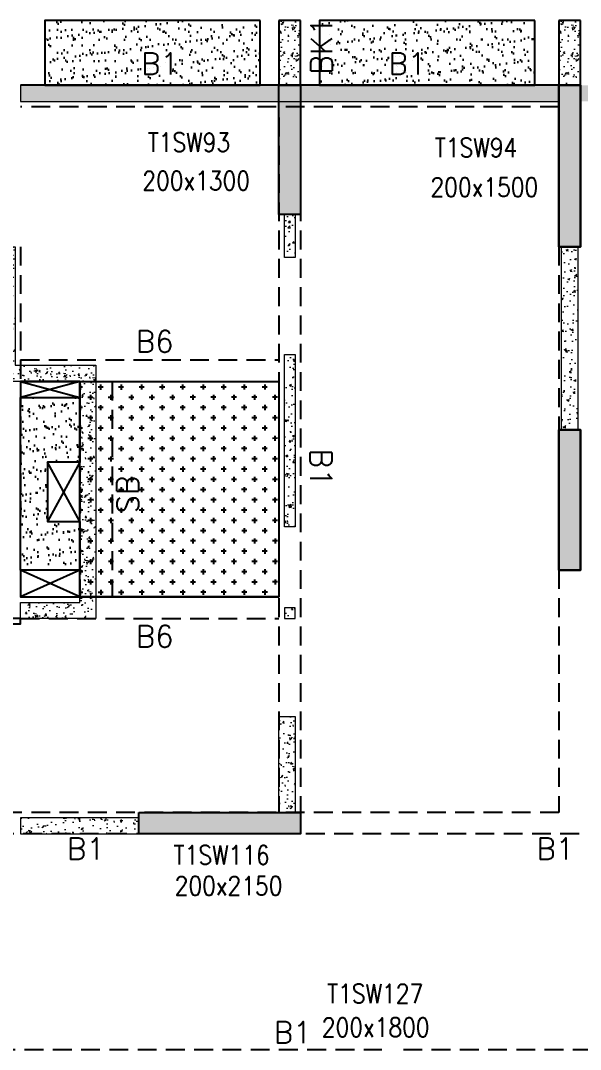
# Model space of a CAD drawing. Header units: millimetres. Extents: x 1078357 to 2594950, y -4969473 to -4636555.
# Drawn here: x 2127785 to 2132985, y -4665859 to -4656309 of the extents above; entities that cross this region are included whole.
import ezdxf

# ---------------------------------------------------------------- set-up
doc = ezdxf.new("R2010")
doc.units = ezdxf.units.MM
for name, pattern in [('CONTINOUS', [0]), ('HIDDEN', [0.375, 0.25, -0.125]), ('New Retail block$0$CONTINOUS', [0])]:
    doc.linetypes.add(name, pattern=pattern)
for name, color, linetype, lineweight in [('A-_ANOTDIMA_D-', 6, 'Continuous', 13), ('COL. NO.', 30, 'Continuous', 25), ('COL. SIZE', 7, 'Continuous', 25), ('HATCH', 8, 'Continuous', 30), ('S-NON STR RCC WALL', 8, 'Continuous', 0)]:
    doc.layers.add(name, color=color, linetype=linetype, lineweight=lineweight)
for name, color, linetype in [('B-200x325', 201, 'HIDDEN'), ('B-200x650', 241, 'HIDDEN'), ('B-300xSLAB THK.', 151, 'Continuous'), ('BK1-200x650', 241, 'HIDDEN'), ('DROP SLAB', 8, 'Continuous'), ('S-COLUMN_SHEAR WALL', 1, 'Continuous'), ('S-PROJECTION', 54, 'New Retail block$0$CONTINOUS'), ('SLAB FOLD', 8, 'Continuous')]:
    doc.layers.add(name, color=color, linetype=linetype)
doc.styles.add('ROMANS', font='romans.shx', dxfattribs={"width": 0.85})
pattern_1 = [(37.4701541, (-856948.2, 9330660.76), (-4.7236114, 146.8264517), [0, -115.824, 0, -129.54, 0, -123.825]), (7.4701541, (-856948.2, 9330660.76), (134.9689868, 214.9772528), [0, -62.484, 0, -104.394, 0, -40.005]), (327.4701541, (-857041.93, 9330660.81), (237.2979035, 0.3075449), [0, -38.1, 0, -137.16, 0, -179.07]), (317.4701541, (-857041.93, 9330660.81), (229.1017424, 66.759465), [0, -19.05, 0, -89.916, 0, -102.87])]

# ---------------------------------------------------------------- blocks, each defined once
blk = doc.blocks.new('G$CD63B60BD')
at = {"layer": 'COL. NO.', "linetype": 'Continuous', "style": 'ROMANS', "width": 0.85}
for s, p in [('T1SW93', (80056.1, 15282.2, -320.4)), ('T1SW94', (82722.7, 15233.7, -320.4)), ('T1SW116', (80296.7, 8666.8, -320.4)), ('T1SW127', (81722.8, 7380.9, -320.4))]:
    blk.add_text(s, height=175, dxfattribs=at).set_placement(p)
at = {"layer": 'COL. SIZE', "linetype": 'Continuous', "style": 'ROMANS', "width": 0.85}
for s, p in [('200x1300', (80005.6, 14926, -320.4)), ('200x1500', (82682.7, 14866.2, -320.4)), ('200x2150', (80306.5, 8381.1, -320.4)), ('200x1800', (81673.6, 7067.5, -320.4))]:
    blk.add_text(s, height=175, dxfattribs=at).set_placement(p)

msp = doc.modelspace()

# ---------------------------------------------------------------- hatches: boundary and pattern name
at = {"layer": 'DROP SLAB'}
h = msp.add_hatch(dxfattribs=at)
h.set_pattern_fill('CROSS', color=8, scale=15, angle=0.03079)
h.set_pattern_definition([(180.03079016, (-2312731.52, 14064816.13), (-95.1987999, -95.3011726), [47.625, -142.875]), (270.03079016, (-2312755.34, 14064839.93), (95.3011726, -95.1987999), [47.625, -142.875])])
h.paths.add_polyline_path([(2128335.1, -4659659.7), (2130184.9, -4659659.7), (2130184.9, -4661659.5), (2128335.1, -4661659.5)])
at = {"layer": 'HATCH'}
h = msp.add_hatch(dxfattribs=at)
h.set_pattern_fill('AR-SAND', color=8, scale=3, angle=179.97015)
h.set_pattern_definition(pattern_1)
h.paths.add_polyline_path([(2130010.3, -4656309.5), (2128010.3, -4656309.5), (2128010.3, -4656909.5), (2130010.3, -4656909.5)])
h = msp.add_hatch(dxfattribs=at)
h.set_pattern_fill('AR-SAND', color=8, scale=3, angle=179.97015)
h.set_pattern_definition(pattern_1)
h.paths.add_polyline_path([(2132560.3, -4656309.5), (2130560.3, -4656309.5), (2130560.3, -4656909.5), (2132560.3, -4656909.5)])
h = msp.add_hatch(dxfattribs=at)
h.set_pattern_fill('AR-SAND', color=8, scale=3, angle=179.97015)
h.set_pattern_definition([(37.47015413, (-2907097.9, 18698699.08), (-4.72361136, 146.8264517), [0, -115.824, 0, -129.54, 0, -123.825]), (7.4701541, (-2907097.9, 18698699.08), (134.9689868, 214.9772528), [0, -62.484, 0, -104.394, 0, -40.005]), (327.4701541, (-2907191.62, 18698699.13), (237.2979035, 0.3075449), [0, -38.1, 0, -137.16, 0, -179.07]), (317.4701541, (-2907191.62, 18698699.13), (229.1017424, 66.759465), [0, -19.05, 0, -89.916, 0, -102.87])])
h.paths.add_polyline_path([(2127785.1, -4659809.5), (2128335.1, -4659809.5), (2128335.1, -4660409.6), (2128035.1, -4660409.6), (2128035.1, -4660959.5), (2128335.1, -4660959.5), (2128335.1, -4661409.5), (2127785.1, -4661409.5)])
at = {"layer": 'S-COLUMN_SHEAR WALL', "lineweight": 25}
h = msp.add_hatch(color=1, dxfattribs=at)
h.dxf.hatch_style = 1
h.paths.add_polyline_path([(2130184.9, -4658109.6), (2130384.9, -4658109.6), (2130384.9, -4656909.5), (2130184.9, -4656909.5)])
at = {"layer": 'S-COLUMN_SHEAR WALL', "lineweight": 25, "extrusion": (-1.00316e-06, 2.11765e-11, 1)}
h = msp.add_hatch(color=1, dxfattribs=at)
h.dxf.hatch_style = 1
h.paths.add_polyline_path([(2132784.9, -4656909.6), (2132984.9, -4656909.6), (2132984.9, -4658409.5), (2132784.9, -4658409.5)])
at = {"layer": 'S-COLUMN_SHEAR WALL', "lineweight": 25, "extrusion": (1.00316e-06, 1.91639e-11, 1)}
h = msp.add_hatch(color=1, dxfattribs=at)
h.dxf.hatch_style = 1
h.paths.add_polyline_path([(2132984.9, -4656909.6), (2132784.9, -4656909.6), (2132784.9, -4658409.5), (2132984.9, -4658409.5)])
at = {"layer": 'S-COLUMN_SHEAR WALL', "lineweight": 25, "extrusion": (-1.00316e-06, 2.11765e-11, 1)}
h = msp.add_hatch(color=1, dxfattribs=at)
h.dxf.hatch_style = 1
h.paths.add_polyline_path([(2132784.9, -4661409.5), (2132984.9, -4661409.5), (2132984.9, -4660109.5), (2132784.9, -4660109.5)])
at = {"layer": 'S-COLUMN_SHEAR WALL', "lineweight": 25, "extrusion": (1.00316e-06, 1.91639e-11, 1)}
h = msp.add_hatch(color=1, dxfattribs=at)
h.dxf.hatch_style = 1
h.paths.add_polyline_path([(2132984.9, -4661409.5), (2132784.9, -4661409.5), (2132784.9, -4660109.5), (2132984.9, -4660109.5)])
at = {"layer": 'S-COLUMN_SHEAR WALL', "lineweight": 25}
h = msp.add_hatch(color=1, dxfattribs=at)
h.dxf.hatch_style = 1
h.paths.add_polyline_path([(2128884.9, -4663659.5), (2130384.9, -4663659.5), (2130384.9, -4663859.5), (2128884.9, -4663859.5)])
at = {"layer": 'S-NON STR RCC WALL'}
h = msp.add_hatch(dxfattribs=at)
h.set_pattern_fill('AR-CONC', color=256, angle=180)
h.set_pattern_definition([(50, (-6403659.82, 32898778.73), (182.184669, -15.93908554), [19.05, -209.55]), (355, (-6403659.82, 32898778.73), (-35.2434214, 191.0568452), [15.24, -167.6405842]), (100.4514447, (-6403644.64, 32898777.4), (146.9412471, 175.1177519), [16.1900088, -178.0902446]), (46.1842, (-6403659.82, 32898829.53), (271.0790409, -42.0423279), [28.575, -314.325]), (96.6355576, (-6403637.23, 32898826.03), (237.404134, 247.4261246), [24.2850231, -267.1356082]), (351.1841512, (-6403659.82, 32898829.53), (237.404134, 247.4261246), [22.859967, -251.459732]), (21, (-6403634.42, 32898816.83), (151.61439127, -102.2651982), [19.05, -209.55]), (326, (-6403634.42, 32898816.83), (61.80202835, 184.1879661), [15.24, -167.64]), (71.451445, (-6403621.79, 32898808.31), (213.4164193, 81.9227689), [16.1900088, -178.0899376]), (37.5, (-6403659.825, 32898778.73), (3.08860325, 84.55503887), [0, -165.608, 0, -170.18, 0, -168.275]), (7.5, (-6403659.825, 32898778.73), (66.8196625, 100.18057482), [0, -97.028, 0, -161.798, 0, -64.135]), (327.5, (-6403716.47, 32898778.73), (135.59059517, -5.72874399), [0, -63.5, 0, -198.12, 0, -262.89]), (317.5, (-6403741.87, 32898778.73), (148.1291814, 25.42649103), [0, -82.55, 0, -131.572, 0, -186.69])])
h.paths.add_polyline_path([(2130384.9, -4656909.5), (2130384.9, -4656309.5), (2130185, -4656309.5), (2130185, -4656909.5), (2130384.9, -4656909.5)], is_closed=False)
h = msp.add_hatch(dxfattribs=at)
h.set_pattern_fill('AR-CONC', color=256, angle=180)
h.set_pattern_definition([(50, (-6401059.85, 32898778.74), (182.184669, -15.93908554), [19.05, -209.55]), (355, (-6401059.85, 32898778.74), (-35.2434214, 191.0568452), [15.24, -167.6405842]), (100.4514447, (-6401044.66, 32898777.41), (146.9412471, 175.1177519), [16.1900088, -178.0902446]), (46.1842, (-6401059.85, 32898829.54), (271.0790409, -42.0423279), [28.575, -314.325]), (96.6355576, (-6401037.26, 32898826.03), (237.404134, 247.4261246), [24.2850231, -267.1356082]), (351.1841512, (-6401059.85, 32898829.54), (237.404134, 247.4261246), [22.859967, -251.459732]), (21, (-6401034.45, 32898816.84), (151.61439127, -102.2651982), [19.05, -209.55]), (326, (-6401034.45, 32898816.84), (61.80202835, 184.1879661), [15.24, -167.64]), (71.451445, (-6401021.81, 32898808.32), (213.4164193, 81.9227689), [16.1900088, -178.0899376]), (37.5, (-6401059.845, 32898778.74), (3.08860325, 84.55503887), [0, -165.608, 0, -170.18, 0, -168.275]), (7.5, (-6401059.845, 32898778.74), (66.8196625, 100.18057482), [0, -97.028, 0, -161.798, 0, -64.135]), (327.5, (-6401116.49, 32898778.74), (135.59059517, -5.72874399), [0, -63.5, 0, -198.12, 0, -262.89]), (317.5, (-6401141.89, 32898778.74), (148.1291814, 25.42649103), [0, -82.55, 0, -131.572, 0, -186.69])])
h.paths.add_polyline_path([(2132984.9, -4656909.5), (2132984.9, -4656309.5), (2132784.9, -4656309.5), (2132784.9, -4656909.5), (2132984.9, -4656909.5)], is_closed=False)
h = msp.add_hatch(dxfattribs=at)
h.set_pattern_fill('AR-CONC', color=256)
h.set_pattern_definition([(50, (-3193260.84, 18476358.49), (182.184669, -15.9390855), [19.05, -209.55]), (355, (-3193260.84, 18476358.5), (-35.2434214, 191.0568452), [15.24, -167.6405842]), (100.4514447, (-3193245.65, 18476357.16), (146.9412471, 175.1177519), [16.1900088, -178.0902446]), (46.1842, (-3193260.84, 18476409.3), (271.0790409, -42.042328), [28.575, -314.325]), (96.6355576, (-3193238.25, 18476405.8), (237.404134, 247.4261246), [24.285023, -267.135608]), (351.1841512, (-3193260.84, 18476409.3), (237.404134, 247.4261246), [22.859967, -251.459732]), (21, (-3193235.44, 18476396.59), (151.6143913, -102.2651982), [19.05, -209.55]), (326, (-3193235.44, 18476396.6), (61.8020283, 184.1879661), [15.24, -167.64]), (71.451445, (-3193222.8, 18476388.07), (213.4164193, 81.9227689), [16.1900088, -178.0899376]), (37.5, (-3193260.836, 18476358.49), (3.08860325, 84.55503887), [0, -165.608, 0, -170.18, 0, -168.275]), (7.5, (-3193260.84, 18476358.49), (66.8196625, 100.18057482), [0, -97.028, 0, -161.798, 0, -64.135]), (327.5, (-3193317.48, 18476358.49), (135.59059517, -5.728744), [0, -63.5, 0, -198.12, 0, -262.89]), (317.5, (-3193342.88, 18476358.49), (148.1291814, 25.42649103), [0, -82.55, 0, -131.572, 0, -186.69])])
h.paths.add_polyline_path([(2128110.3, -4656909.5), (2127785.3, -4656909.5), (2127785.3, -4657059.5), (2128110.3, -4657059.5)])
h.paths.add_polyline_path([(2129910.3, -4656909.5), (2128110.3, -4656909.5), (2128110.3, -4657059.5), (2129910.3, -4657059.5)])
h.paths.add_polyline_path([(2135860.3, -4656909.6), (2135110.3, -4656909.6), (2135110.3, -4657059.5), (2135860.3, -4657059.5)])
h.paths.add_polyline_path([(2135110.3, -4656909.5), (2133310.3, -4656909.5), (2133310.3, -4657059.5), (2135110.3, -4657059.5)])
h.paths.add_polyline_path([(2130660.3, -4656909.5), (2129910.3, -4656909.5), (2129910.3, -4657059.5), (2130660.3, -4657059.5)])
h.paths.add_polyline_path([(2132460.3, -4656909.5), (2130660.3, -4656909.5), (2130660.3, -4657059.5), (2132460.3, -4657059.5)])
h.paths.add_polyline_path([(2137982.4, -4656909.5), (2137660.3, -4656909.5), (2137660.3, -4657059.5), (2137982.4, -4657059.5)])
h.paths.add_polyline_path([(2133310.3, -4656909.5), (2132985.3, -4656909.5), (2132985.3, -4657059.5), (2133310.3, -4657059.5)])
h.paths.add_polyline_path([(2132785.3, -4656909.5), (2132460.3, -4656909.5), (2132460.3, -4657059.5), (2132785.3, -4657059.5)])
h.paths.add_polyline_path([(2137660.3, -4656909.5), (2135860.3, -4656909.5), (2135860.3, -4657059.5), (2137660.3, -4657059.5)])
h = msp.add_hatch(dxfattribs=at)
h.set_pattern_fill('AR-CONC', color=256, angle=180)
h.set_pattern_definition([(50, (2130298.18, -4843902.48), (182.18467, -15.93909), [19.05, -209.55]), (355, (2130298.18, -4843902.48), (-35.24342, 191.05685), [15.24, -167.64058]), (100.45144, (2130313.37, -4843903.81), (146.94125, 175.11775), [16.19, -178.09024]), (46.1842, (2130298.18, -4843851.68), (271.07904, -42.04233), [28.575, -314.325]), (96.63556, (2130320.77, -4843855.19), (237.40413, 247.42612), [24.28502, -267.1356]), (351.18415, (2130298.18, -4843851.68), (237.40413, 247.42612), [22.85997, -251.45973]), (21, (2130323.58, -4843864.38), (151.61439, -102.2652), [19.05, -209.55]), (326, (2130323.58, -4843864.38), (61.80203, 184.18797), [15.24, -167.64]), (71.45144, (2130336.22, -4843872.9), (213.41642, 81.92277), [16.19, -178.08994]), (37.5, (2130298.185, -4843902.48), (3.088603, 84.55504), [0, -165.608, 0, -170.18, 0, -168.275]), (7.5, (2130298.185, -4843902.48), (66.819663, 100.180575), [0, -97.028, 0, -161.798, 0, -64.135]), (327.5, (2130241.54, -4843902.48), (135.590595, -5.728744), [0, -63.5, 0, -198.12, 0, -262.89]), (317.5, (2130216.14, -4843902.48), (148.12918, 25.42649), [0, -82.55, 0, -131.572, 0, -186.69])])
h.paths.add_polyline_path([(2130235.4, -4658109.5), (2130335.4, -4658109.5), (2130335.3, -4658509.5), (2130235.3, -4658509.5)])
h = msp.add_hatch(dxfattribs=at)
h.set_pattern_fill('AR-CONC', color=256, angle=180)
h.set_pattern_definition([(50, (-4290485.55, 23160377.68), (182.184669, -15.9390855), [19.05, -209.55]), (355, (-4290485.55, 23160377.68), (-35.2434214, 191.0568452), [15.24, -167.6405842]), (100.4514447, (-4290470.37, 23160376.35), (146.9412471, 175.1177519), [16.1900088, -178.0902446]), (46.1842, (-4290485.55, 23160428.48), (271.0790409, -42.042328), [28.575, -314.325]), (96.6355576, (-4290462.96, 23160424.97), (237.404134, 247.4261246), [24.2850231, -267.1356082]), (351.1841512, (-4290485.55, 23160428.48), (237.404134, 247.4261246), [22.859967, -251.459732]), (21, (-4290460.15, 23160415.78), (151.6143913, -102.2651982), [19.05, -209.55]), (326, (-4290460.15, 23160415.78), (61.8020283, 184.1879661), [15.24, -167.64]), (71.451445, (-4290447.52, 23160407.26), (213.4164193, 81.9227689), [16.1900088, -178.0899376]), (37.5, (-4290485.55, 23160377.68), (3.08860325, 84.55503887), [0, -165.608, 0, -170.18, 0, -168.275]), (7.5, (-4290485.55, 23160377.68), (66.8196625, 100.18057482), [0, -97.028, 0, -161.798, 0, -64.135]), (327.5, (-4290542.194, 23160377.68), (135.59059517, -5.728744), [0, -63.5, 0, -198.12, 0, -262.89]), (317.5, (-4290567.59, 23160377.68), (148.1291814, 25.42649103), [0, -82.55, 0, -131.572, 0, -186.69])])
h.paths.add_polyline_path([(2128485.3, -4659509.5), (2128485.3, -4661859.5), (2127785.3, -4661859.5), (2127785.3, -4661709.5), (2128335.3, -4661709.5), (2128335.3, -4659659.5), (2127585.3, -4659659.5), (2127585.3, -4658409.4), (2127735.3, -4658409.4), (2127735.3, -4659509.5)])
at = {"layer": 'S-NON STR RCC WALL', "ltscale": 700}
h = msp.add_hatch(dxfattribs=at)
h.set_pattern_fill('AR-CONC', color=256)
h.set_pattern_definition([(50, (999693.83, -159599.72), (182.184669, -15.9390855), [19.05, -209.55]), (355, (999693.83, -159599.72), (-35.2434214, 191.056845), [15.24, -167.640584]), (100.4514447, (999709.01, -159601.05), (146.941247, 175.117752), [16.190009, -178.0902446]), (46.1842, (999693.83, -159548.92), (271.079041, -42.042328), [28.575, -314.325]), (96.6355576, (999716.42, -159552.42), (237.404134, 247.426125), [24.285023, -267.135608]), (351.184151, (999693.83, -159548.92), (237.404134, 247.426125), [22.859967, -251.459732]), (21, (999719.23, -159561.62), (151.6143913, -102.265198), [19.05, -209.55]), (326, (999719.23, -159561.62), (61.802028, 184.187966), [15.24, -167.64]), (71.451445, (999731.87, -159570.14), (213.416419, 81.922769), [16.190009, -178.0899376]), (37.5, (999693.83, -159599.72), (3.08860325, 84.5550389), [0, -165.608, 0, -170.18, 0, -168.275]), (7.5, (999693.83, -159599.72), (66.8196625, 100.1805748), [0, -97.028, 0, -161.798, 0, -64.135]), (327.5, (999637.19, -159599.72), (135.5905952, -5.728744), [0, -63.5, 0, -198.12, 0, -262.89]), (317.5, (999611.79, -159599.72), (148.1291814, 25.426491), [0, -82.55, 0, -131.572, 0, -186.69])])
h.paths.add_polyline_path([(2132810.3, -4658409.4), (2132960.3, -4658409.4), (2132960.3, -4660109.4), (2132810.3, -4660109.4)])
at = {"layer": 'S-NON STR RCC WALL'}
h = msp.add_hatch(dxfattribs=at)
h.set_pattern_fill('AR-CONC', color=256, angle=180)
h.set_pattern_definition([(50, (3227522.9, -9527921.67), (182.184669, -15.9390855), [19.05, -209.55]), (355, (3227522.9, -9527921.67), (-35.2434214, 191.056845), [15.24, -167.640584]), (100.4514447, (3227538.08, -9527923), (146.941247, 175.117752), [16.190009, -178.0902446]), (46.1842, (3227522.9, -9527870.87), (271.079041, -42.042328), [28.575, -314.325]), (96.6355576, (3227545.5, -9527874.37), (237.404134, 247.426125), [24.285023, -267.135608]), (351.184151, (3227522.9, -9527870.87), (237.404134, 247.426125), [22.859967, -251.459732]), (21, (3227548.3, -9527883.57), (151.6143913, -102.265198), [19.05, -209.55]), (326, (3227548.3, -9527883.57), (61.802028, 184.187966), [15.24, -167.64]), (71.451445, (3227560.93, -9527892.09), (213.416419, 81.922769), [16.190009, -178.0899376]), (37.5, (3227522.9, -9527921.67), (3.08860325, 84.5550389), [0, -165.608, 0, -170.18, 0, -168.275]), (7.5, (3227522.9, -9527921.67), (66.8196625, 100.1805748), [0, -97.028, 0, -161.798, 0, -64.135]), (327.5, (3227466.26, -9527921.67), (135.5905952, -5.728744), [0, -63.5, 0, -198.12, 0, -262.89]), (317.5, (3227440.86, -9527921.67), (148.1291814, 25.426491), [0, -82.55, 0, -131.572, 0, -186.69])])
h.paths.add_polyline_path([(2130235.3, -4659409.5), (2130335.3, -4659409.5), (2130335.3, -4661009.5), (2130235.3, -4661009.5)])
h = msp.add_hatch(dxfattribs=at)
h.set_pattern_fill('AR-CONC', color=256, angle=180)
h.set_pattern_definition([(50, (3227509.69, -9529286.33), (182.184669, -15.9390855), [19.05, -209.55]), (355, (3227509.69, -9529286.33), (-35.2434214, 191.056845), [15.24, -167.640584]), (100.4514447, (3227524.87, -9529287.66), (146.941247, 175.117752), [16.190009, -178.0902446]), (46.1842, (3227509.69, -9529235.53), (271.079041, -42.042328), [28.575, -314.325]), (96.6355576, (3227532.28, -9529239.04), (237.404134, 247.426125), [24.285023, -267.135608]), (351.184151, (3227509.7, -9529235.53), (237.404134, 247.426125), [22.859967, -251.459732]), (21, (3227535.09, -9529248.23), (151.6143913, -102.265198), [19.05, -209.55]), (326, (3227535.09, -9529248.23), (61.802028, 184.187966), [15.24, -167.64]), (71.451445, (3227547.72, -9529256.76), (213.416419, 81.922769), [16.190009, -178.0899376]), (37.5, (3227509.686, -9529286.333), (3.08860325, 84.5550389), [0, -165.608, 0, -170.18, 0, -168.275]), (7.5, (3227509.69, -9529286.33), (66.8196625, 100.1805748), [0, -97.028, 0, -161.798, 0, -64.135]), (327.5, (3227453.044, -9529286.333), (135.5905952, -5.728744), [0, -63.5, 0, -198.12, 0, -262.89]), (317.5, (3227427.64, -9529286.33), (148.1291814, 25.426491), [0, -82.55, 0, -131.572, 0, -186.69])])
h.paths.add_polyline_path([(2130235.3, -4661859.5), (2130335.3, -4661859.5), (2130335.3, -4661759.5), (2130235.3, -4661759.5)])
h = msp.add_hatch(dxfattribs=at)
h.set_pattern_fill('AR-CONC', color=256, angle=180)
h.set_pattern_definition([(50, (-5321350.01, 27844396.86), (182.184669, -15.93908554), [19.05, -209.55]), (355, (-5321350.01, 27844396.86), (-35.2434214, 191.0568452), [15.24, -167.6405842]), (100.4514447, (-5321334.83, 27844395.53), (146.9412471, 175.1177519), [16.1900088, -178.0902446]), (46.1842, (-5321350.01, 27844447.66), (271.0790409, -42.042328), [28.575, -314.325]), (96.6355576, (-5321327.42, 27844444.15), (237.404134, 247.4261246), [24.2850231, -267.1356082]), (351.1841512, (-5321350, 27844447.66), (237.404134, 247.4261246), [22.859967, -251.459732]), (21, (-5321324.61, 27844434.96), (151.6143913, -102.2651982), [19.05, -209.55]), (326, (-5321324.61, 27844434.96), (61.8020283, 184.1879661), [15.24, -167.64]), (71.451445, (-5321311.98, 27844426.44), (213.4164193, 81.9227689), [16.1900088, -178.0899376]), (37.5, (-5321350.01, 27844396.86), (3.08860325, 84.55503887), [0, -165.608, 0, -170.18, 0, -168.275]), (7.5, (-5321350.01, 27844396.86), (66.8196625, 100.18057482), [0, -97.028, 0, -161.798, 0, -64.135]), (327.5, (-5321406.655, 27844396.86), (135.59059517, -5.72874399), [0, -63.5, 0, -198.12, 0, -262.89]), (317.5, (-5321432.05, 27844396.86), (148.1291814, 25.42649103), [0, -82.55, 0, -131.572, 0, -186.69])])
h.paths.add_polyline_path([(2130185.3, -4662769.5), (2130335.3, -4662769.5), (2130335.3, -4663659.4), (2130185.3, -4663659.4)])
h = msp.add_hatch(dxfattribs=at)
h.set_pattern_fill('AR-CONC', color=256)
h.set_pattern_definition([(50, (-3193260.84, 18476358.49), (182.184669, -15.9390855), [19.05, -209.55]), (355, (-3193260.84, 18476358.5), (-35.2434214, 191.0568452), [15.24, -167.6405842]), (100.4514447, (-3193245.65, 18476357.16), (146.9412471, 175.1177519), [16.1900088, -178.0902446]), (46.1842, (-3193260.84, 18476409.3), (271.0790409, -42.042328), [28.575, -314.325]), (96.6355576, (-3193238.25, 18476405.8), (237.404134, 247.4261246), [24.285023, -267.135608]), (351.1841512, (-3193260.84, 18476409.3), (237.404134, 247.4261246), [22.859967, -251.459732]), (21, (-3193235.44, 18476396.59), (151.6143913, -102.2651982), [19.05, -209.55]), (326, (-3193235.44, 18476396.6), (61.8020283, 184.1879661), [15.24, -167.64]), (71.451445, (-3193222.8, 18476388.07), (213.4164193, 81.9227689), [16.1900088, -178.0899376]), (37.5, (-3193260.836, 18476358.49), (3.08860325, 84.55503887), [0, -165.608, 0, -170.18, 0, -168.275]), (7.5, (-3193260.84, 18476358.49), (66.8196625, 100.18057482), [0, -97.028, 0, -161.798, 0, -64.135]), (327.5, (-3193317.48, 18476358.49), (135.59059517, -5.728744), [0, -63.5, 0, -198.12, 0, -262.89]), (317.5, (-3193342.88, 18476358.49), (148.1291814, 25.42649103), [0, -82.55, 0, -131.572, 0, -186.69])])
h.paths.add_polyline_path([(2128885.1, -4663709.5), (2127785.3, -4663709.5), (2127785.3, -4663859.4), (2128885.1, -4663859.4)])

# ---------------------------------------------------------------- linework, layer by layer
at = {"layer": 'B-200x325', "ltscale": 700}
for p, q in [((2127784.9, -4659459.7, 0), (2130184.9, -4659459.7, 0)), ((2127785.1, -4661859.5, 0), (2130184.9, -4661859.5, 0))]:
    msp.add_line(p, q, dxfattribs=at)
at = {"layer": 'B-200x325', "linetype": 'Continuous', "ltscale": 700}
for p, q in [((2127784.9, -4659659.7, 0), (2130184.9, -4659659.7, 0)), ((2127785.1, -4661659.5, 0), (2130184.9, -4661659.5, 0))]:
    msp.add_line(p, q, dxfattribs=at)
at = {"layer": 'B-200x650', "linetype": 'CONTINOUS', "ltscale": 700}
for p, q in [((2130384.9, -4656309.5, 0), (2130184.9, -4656309.5, 0)), ((2130184.9, -4656309.5, 0), (2130184.9, -4656909.5, 0)), ((2130384.9, -4656909.5, 0), (2130384.9, -4656309.5, 0)), ((2132984.9, -4656309.5, 0), (2132784.9, -4656309.5, 0)), ((2132784.9, -4656309.5, 0), (2132784.9, -4656909.5, 0)), ((2132984.9, -4656909.5, 0), (2132984.9, -4656309.5, 0)), ((2132785.3, -4656909.5, 0), (2127785.3, -4656909.5, 0))]:
    msp.add_line(p, q, dxfattribs=at)
at = {"layer": 'B-200x650', "linetype": 'HIDDEN', "ltscale": 700}
for p, q in [((2132785.3, -4657109.5, 0), (2127785.3, -4657109.5, 0)), ((2130185.3, -4657209.5, 0), (2130185.3, -4663659.4, 0)), ((2130385.3, -4657209.5, 0), (2130385.3, -4663659.4, 0)), ((2127785.3, -4658409.4, 0), (2127785.3, -4660909.5, 0)), ((2132785.3, -4658409.4, 0), (2132785.3, -4660109.4, 0)), ((2132785.3, -4661409.5, 0), (2132785.3, -4663659.5, 0)), ((2132785.3, -4663659.4, 0), (2127110.1, -4663659.4, 0)), ((2135335.3, -4663859.4, 0), (2127110.1, -4663859.4, 0)), ((2122310.3, -4665859.5, 0), (2131140.3, -4665859.5, 0)), ((2131340.3, -4665859.5, 0), (2135335.3, -4665859.5, 0))]:
    msp.add_line(p, q, dxfattribs=at)
at = {"layer": 'B-300xSLAB THK.', "linetype": 'HIDDEN', "ltscale": 700}
for p, q in [((2128334.9, -4659660, 0), (2128334.9, -4661659.8, 0)), ((2128634.9, -4659660, 0), (2128634.9, -4661659.8, 0))]:
    msp.add_line(p, q, dxfattribs=at)
at = {"layer": 'BK1-200x650', "linetype": 'Continuous', "ltscale": 700, "elevation": 0}
msp.add_lwpolyline([(2127785.4, -4661859.5), (2127585.4, -4661859.5), (2127585.4, -4661909.7), (2127785.4, -4661909.7)], close=True, dxfattribs=at)
at = {"layer": 'DROP SLAB', "color": 3, "linetype": 'CONTINOUS', "ltscale": 500}
for p, q in [((2127785.1, -4659659.5, 0), (2128335.1, -4659809.5, 0)), ((2128334.3, -4659659.8, 0), (2127785.1, -4659809.5, 0)), ((2128335.1, -4660409.5, 0), (2128035.1, -4660959.5, 0)), ((2128335.1, -4660959.5, 0), (2128035.1, -4660409.5, 0)), ((2128335.1, -4661659.6, 0), (2127785.1, -4661409.5, 0)), ((2128335.1, -4661409.5, 0), (2127785.2, -4661659.6, 0))]:
    msp.add_line(p, q, dxfattribs=at)
at = {"layer": 'DROP SLAB', "color": 3, "linetype": 'CONTINOUS', "ltscale": 500, "elevation": 0}
for points in [[(2128335.1, -4659659.8), (2127785.1, -4659659.8), (2127785.1, -4659809.5), (2128335.1, -4659809.5)], [(2128335.1, -4659659.7), (2130184.9, -4659659.7), (2130184.9, -4661659.5), (2128335.1, -4661659.5)], [(2128335.1, -4660409.5), (2128035.1, -4660409.5), (2128035.1, -4660959.5), (2128335.1, -4660959.5)], [(2128335.1, -4661409.5), (2127785.2, -4661409.5), (2127785.2, -4661659.6), (2128335.1, -4661659.6)]]:
    msp.add_lwpolyline(points, close=True, dxfattribs=at)
at = {"layer": 'S-COLUMN_SHEAR WALL', "color": 1, "lineweight": 25, "elevation": 0}
for points in [[(2130184.9, -4656909.5), (2130384.9, -4656909.5), (2130384.9, -4658109.6), (2130184.9, -4658109.6)], [(2128884.9, -4663659.5), (2130384.9, -4663659.5), (2130384.9, -4663859.5), (2128884.9, -4663859.5)]]:
    msp.add_lwpolyline(points, close=True, dxfattribs=at)
at = {"layer": 'S-COLUMN_SHEAR WALL', "color": 1, "lineweight": 25, "extrusion": (-1.00316e-06, 2.11765e-11, 1), "elevation": -2.1}
for points in [[(2132784.9, -4656909.6), (2132984.9, -4656909.6), (2132984.9, -4658409.5), (2132784.9, -4658409.5)], [(2132784.9, -4661409.5), (2132984.9, -4661409.5), (2132984.9, -4660109.5), (2132784.9, -4660109.5)]]:
    msp.add_lwpolyline(points, close=True, dxfattribs=at)
at = {"layer": 'S-COLUMN_SHEAR WALL', "color": 1, "lineweight": 25, "extrusion": (1.00316e-06, 1.91639e-11, 1)}
for points, elevation in [([(2132984.9, -4656909.6), (2132784.9, -4656909.6), (2132784.9, -4658409.5), (2132984.9, -4658409.5)], 2.1), ([(2132984.9, -4661409.5), (2132784.9, -4661409.5), (2132784.9, -4660109.5), (2132984.9, -4660109.5)], 1.9)]:
    msp.add_lwpolyline(points, close=True, dxfattribs=dict(at, elevation=elevation))
at = {"layer": 'S-NON STR RCC WALL', "elevation": 0}
for points in [[(2132785.3, -4656909.5), (2127785.3, -4656909.5), (2127785.3, -4657059.5), (2132785.3, -4657059.5)], [(2130235.4, -4658109.5), (2130335.4, -4658109.5), (2130335.3, -4658509.5), (2130235.3, -4658509.5)], [(2128485.3, -4659509.5), (2128485.3, -4661859.5), (2127785.3, -4661859.5), (2127785.3, -4661709.5), (2128335.3, -4661709.5), (2128335.3, -4659659.5), (2127585.3, -4659659.5), (2127585.3, -4658409.4), (2127735.3, -4658409.4), (2127735.3, -4659509.5)]]:
    msp.add_lwpolyline(points, close=True, dxfattribs=at)
at = {"layer": 'S-NON STR RCC WALL', "ltscale": 700, "elevation": 0}
for points in [[(2132810.3, -4658409.4), (2132960.3, -4658409.4), (2132960.3, -4660109.4), (2132810.3, -4660109.4)], [(2130235.3, -4659409.5), (2130335.3, -4659409.5), (2130335.3, -4661009.5), (2130235.3, -4661009.5)], [(2130235.3, -4661859.5), (2130335.3, -4661859.5), (2130335.3, -4661759.5), (2130235.3, -4661759.5)], [(2130185.3, -4662769.5), (2130335.3, -4662769.5), (2130335.3, -4663659.4), (2130185.3, -4663659.4)], [(2128885.1, -4663709.5), (2127785.3, -4663709.5), (2127785.3, -4663859.4), (2128885.1, -4663859.4)]]:
    msp.add_lwpolyline(points, close=True, dxfattribs=at)
at = {"layer": 'S-PROJECTION', "elevation": 0}
for points in [[(2130010.3, -4656309.5), (2128010.3, -4656309.5), (2128010.3, -4656909.5), (2130010.3, -4656909.5)], [(2132560.3, -4656309.5), (2130560.3, -4656309.5), (2130560.3, -4656909.5), (2132560.3, -4656909.5)]]:
    msp.add_lwpolyline(points, close=True, dxfattribs=at)
at = {"layer": 'SLAB FOLD', "color": 8, "ltscale": 1000, "elevation": 0}
msp.add_lwpolyline([(2127785.1, -4659809.5), (2128335.1, -4659809.5), (2128335.1, -4660409.6), (2128035.1, -4660409.6), (2128035.1, -4660959.5), (2128335.1, -4660959.5), (2128335.1, -4661409.5), (2127785.1, -4661409.5), (2127785.1, -4659809.5)], dxfattribs=at)

# ---------------------------------------------------------------- block references
at = {"layer": 'A-_ANOTDIMA_D-', "color": 2, "ltscale": 700}
msp.add_blockref('G$CD63B60BD', (2048910, -4672809.5, 0), dxfattribs=at)

# ---------------------------------------------------------------- texts
at = {"layer": 'B-200x325', "linetype": 'Continuous', "ltscale": 700, "style": 'ROMANS'}
for p in [(2128854.4, -4659387.6, -2.7), (2128854.4, -4662124.7, -2.7)]:
    msp.add_text('B6', height=200, rotation=359.99866, dxfattribs=at).set_placement(p)
at = {"layer": 'B-200x650', "linetype": 'HIDDEN', "ltscale": 500, "style": 'ROMANS'}
for s, rotation, p in [('BK1', 90, (2130680.6, -4656809.1, 50)), ('B1', 359.99906, (2128903.6, -4656809.1, -2.7)), ('B1', 359.99906, (2131201, -4656809.1, -2.7)), ('B1', 269.99906, (2130475.8, -4660284.4, -2.7)), ('B1', 359.99906, (2128215.8, -4664096.6, -2.7)), ('B1', 359.99906, (2132575.5, -4664096.6, -2.7)), ('B1', 359.99906, (2130135.9, -4665801.5, -2.7))]:
    msp.add_text(s, height=200, rotation=rotation, dxfattribs=at).set_placement(p)
at = {"layer": 'B-300xSLAB THK.', "linetype": 'Continuous', "ltscale": 700, "style": 'ROMANS'}
msp.add_text('SB', height=200, rotation=90.00094, dxfattribs=at).set_placement((2128879.6, -4660884.1, -2.7))

doc.saveas('drawing.dxf')
